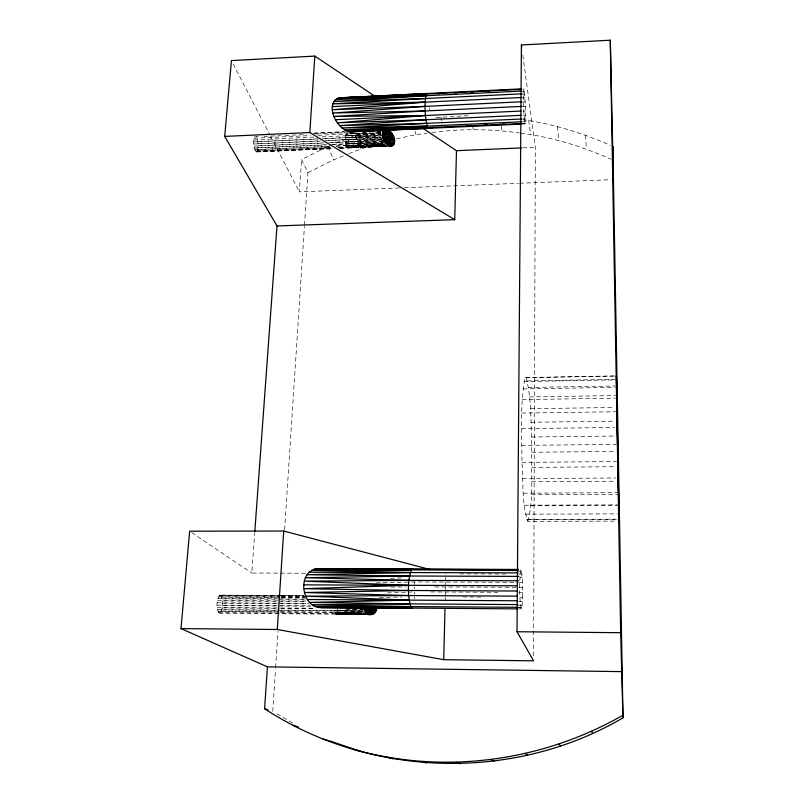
<?xml version="1.0" encoding="UTF-8"?>
<svg xmlns="http://www.w3.org/2000/svg" width="804" height="804" viewBox="0 0 804 804"><rect width="100%" height="100%" fill="white"/><g stroke="black" fill="none" stroke-linecap="round" stroke-linejoin="round"><path stroke-width="0.6" stroke-dasharray="4.02 3.01" d="M533.565 655.793L535.343 147.333L522.59 53.617M414.703 588.84L414.723 586.83M527.796 521.334C533.926 499.214 530.911 475.114 531.856 452.27C530.7 427.396 532.127 401.829 526.218 377.518L525.082 377.699C519.726 405.477 522.057 434.24 521.917 462.4C523.645 481.857 521.414 502.781 527.796 521.334L616.557 521.103M522.62 597.312L522.359 577.825L520.972 569.433C518.972 582.337 519.253 595.864 521.103 608.789L521.866 607.683L522.62 597.312L518.892 597.282M524.952 123.957L525.545 106.47L523.856 88.752L523.243 106.329L524.952 123.957L522.449 124.067M387.015 146.248L347.499 148.016L345.871 144.077L345.398 135.806L345.82 132.73L348.323 132.66M317.962 135.313L347.83 133.886L348.645 143.745L347.499 148.016M445.185 601.09L445.275 597.352M445.305 596.106L445.406 592.357M445.436 591.111L445.527 587.372M445.557 586.126L445.647 582.387M445.687 581.141L445.868 573.654M258.104 136.7L254.345 136.871C253.27 141.715 253.28 147.423 255.903 151.765L256.999 151.634C258.928 146.961 258.205 141.363 256.476 136.72M219.894 595.131L220.597 595.211C223.653 600.357 223.442 608.507 219.854 613.331L219.15 613.281C216.035 608.176 216.246 599.905 219.894 595.131L303.57 595.593M414.532 594.287L414.663 591.865M272.757 711.379L275.541 668.777M275.621 667.531L277.993 631.19M284.616 529.705L304.414 226.507M304.495 225.261L307.932 172.639L301.54 159.574L327.791 146.469L355.036 135.585L364.383 132.72M399.457 187.945L299.369 191.844L301.54 159.574M305.631 573.222L251.793 573.051L254.697 533.102M414.181 598.849L414.402 596.699M363.207 609.171L334.394 610.477L335.61 614.166L336.615 613.633L337.78 608.728M307.932 172.639L333.67 159.785L347.599 154.217M348.765 153.755L360.383 149.122L383.106 142.177M396.442 138.861L416 134.62L427.165 133.173M436.009 117.575L470.169 115.575M432.13 132.519C461.044 128.61 490.571 128.831 519.454 132.982M382.372 138.921L345.599 142.097L385.156 141.866L332.082 144.68M380.443 132.992L345.398 135.806L382.815 135.625L324.293 138.76M381.016 134.941L348.454 137.524L380.332 137.213M383.418 141.092L348.645 143.745L383.327 143.223M328.082 140.74L380.664 137.383M328.836 142.63L381.98 139.504M383.568 144.569L346.635 147.021L389.588 145.785M381.438 133.374L348.182 135.564L381.257 134.429M354.092 133.524L345.559 134.077L380.453 132.871M355.318 133.444L367.508 132.66M377.257 132.037L383.347 131.645M336.203 146.187L383.669 143.353M325.047 140.68L381.609 137.775M338.283 147.243L385.407 144.69M386.091 145.514L347.891 147.675L386.754 146.238L340.022 148.338M354.061 133.554L347.83 133.886L381.357 132.992M355.308 133.484L370.262 132.68M376.493 132.348L381.478 132.077M336.062 146.006L384.533 143.574M521.997 91.375L524.509 91.254M522.329 94.209L524.831 94.088M522.63 97.857L525.123 97.746M522.881 102.078L525.364 101.957M523.062 106.58L525.545 106.47M523.163 111.073L525.645 110.962M523.183 115.263L525.665 115.153M339.579 148.117L387.086 145.906M523.113 118.871L525.595 118.761M522.952 121.655L525.444 121.545M522.731 123.434L525.233 123.324M314.073 133.042L344.062 131.675M522.158 123.514L524.64 123.394M313.309 133.343L346.996 131.816M263.953 136.378L280.656 135.685M285.129 135.424L303.219 134.66M316.284 134.017L346.182 132.66M253.994 138.198L310.505 135.564M253.762 139.926L314.625 137.072M321.871 136.861L380.282 134.248M257.803 141.574L317.409 138.911M322.374 138.69L380.724 136.077M253.692 141.916L318.103 139.042M258.024 143.665L320.082 140.901M253.762 144.037L320.645 141.072M258.094 145.755L323.871 142.851M253.984 146.147L323.007 143.102M331.791 142.71L384.292 140.388M258.024 147.735L326.303 144.72M332.504 144.449L383.458 142.207M254.335 148.097L327.067 144.901M257.803 149.443L329.851 146.278M254.798 149.755L329.941 146.469M257.451 150.77L330.826 147.564M255.33 151.001L330.374 147.725M337.881 147.403L388.422 145.192M256.999 151.634L332.956 148.328M339.177 148.057L386.483 145.996M255.903 151.765L332.082 148.438M256.476 151.976L332.534 148.66M522.831 147.866L535.343 147.333M348.232 146.81L386.141 145.373M347.067 147.785L389.468 146.127M404.462 187.754L518.309 183.322M519.565 183.272L610.899 179.714M387.438 592.94L412.191 591.965M346.222 145.755L386.02 144.358M390.453 578.297L401.729 577.895M348.695 141.755L382.181 140.65M345.418 139.966L383.598 138.811M377.096 131.826L380.845 131.715M348.484 145.464L384.222 144.469M376.141 582.88L414.583 581.915L517.545 582.327M376.754 131.926L380.423 131.836M363.297 611.834L337.087 612.457L365.237 613.382M345.871 144.077L386.161 143.192M379.438 597.442L401.92 596.97M348.624 139.635L381.96 138.931M526.218 377.518L615.171 375.92M525.082 377.699L615.13 376.071M221.773 609.955L337.479 610.789L363.066 610.326M345.348 137.816L380.664 137.243M527.364 380.875L615.261 379.317M524.017 381.518L615.171 379.91M528.469 387.478L615.432 386M523.082 388.915L615.271 387.367M529.484 396.915L615.633 395.548M522.329 399.608L615.442 398.151M530.359 408.703L614.638 407.467M521.806 413.075L615.663 411.748M531.062 422.271L614.889 421.165M521.555 428.632L614.698 427.467M531.575 437.004L616.417 436.019M521.595 445.396L616.236 444.381M531.856 452.27L615.462 451.436M390.945 587.081L405.97 586.92M364.905 613.201L335.127 613.492L367.408 613.954M521.917 462.4L616.557 461.556M531.916 467.415L615.723 466.712M522.51 478.641L615.623 477.978M531.735 481.787L616.005 481.214M523.324 493.194L617.15 492.661M531.333 494.761L617.452 494.299M280.717 611.844L366.242 612.075L334.394 610.477M335.61 614.166L364.976 613.995M524.329 505.234L617.412 504.842M530.7 505.716L617.633 505.344M525.444 514.168L617.603 513.867M528.901 519.424L616.557 519.183M526.63 519.595L616.487 519.344M218.497 612.618L365.127 613.663M365.307 614.256L336.112 614.216L366.383 614.477M517.997 571.262L521.736 571.272M459.818 573.855L507.143 574.006M518.349 574.036L522.077 574.046M519.876 577.815L522.359 577.825M518.801 582.327L522.57 582.347M434.813 586.92L517.665 587.292M518.922 587.302L522.68 587.312M430.803 591.945L497.867 592.287M518.972 592.397L522.7 592.417M220.597 595.211L280.445 595.543M281.691 595.553L304.133 595.674M462.913 596.97L484.058 597.091M219.19 595.674L280.495 596.015M281.742 596.025L304.264 596.156M221.251 595.895L279.752 596.226M280.998 596.236L304.656 596.367M218.527 596.809L279.933 597.161M281.179 597.161L304.987 597.302M221.803 597.151L280.234 597.493M281.48 597.493L305.108 597.633M217.954 598.447L279.45 598.809M280.707 598.819L305.801 598.97M222.226 598.879L305.098 599.372M518.711 601.643L522.449 601.673M217.512 600.487L279.661 600.869M280.908 600.879L307.007 601.04M222.487 600.97L306.575 601.492M217.241 602.789L279.43 603.191M280.676 603.201L308.043 603.372M222.577 603.271L309.158 603.834M518.439 605.181L522.188 605.211M217.14 605.191L279.36 605.613M280.596 605.613L310.465 605.814M518.208 607.311L520.721 607.321M222.477 605.643L310.354 606.236M518.098 607.653L521.866 607.683M518.61 608.769L521.494 608.909M217.231 607.533L279.44 607.965M280.686 607.975L315.52 608.216M222.205 607.924L279.37 608.326M280.616 608.337L315.409 608.578M217.502 609.643L279.671 610.085M280.918 610.095L365.247 610.698M217.934 611.372L279.46 611.834M221.211 611.603L278.526 612.025M279.772 612.035L363.91 612.658M219.15 613.281L367.518 614.407M336.615 613.633L366.393 614.166M337.479 610.789L363.418 611.291M360.825 609.02L364.463 609.12M334.715 612.236L367.388 613.181M346.514 609.04L362.735 609.603M522.59 119.585C552.941 123.916 582.528 132.992 610.537 145.413M520.69 133.142C551.876 137.072 582.217 146.449 610.889 159.202M277.018 713.872L295.128 724.444M191.724 532.58L251.793 573.051M233.16 63.928L270.003 135.122M270.576 136.228L299.369 191.844M327.791 146.469L333.67 159.785M355.036 135.585L360.383 149.122M414.944 131.152L416 134.62M440.853 116.942L442.079 121.595M472.772 127.273L473.285 129.615M501.204 126.087L502.058 130.781M528.66 120.339L530.63 134.409M557.403 126.499L558.81 140.519M429.758 107.635L429.899 109.867M585.533 135.172L586.377 149.092M414.583 581.915L414.653 584.367"/><path stroke-width="1.21" d="M181 628.597L277.279 629.492L443.718 659.692L533.554 660.818L517.002 631.733L521.414 44.984L610.296 40.2L613.402 179.614L612.809 146.338L613.11 160.117L622.999 717.821C513.947 781.98 370.322 777.9 264.596 708.736L267.42 666.858L181 628.597L189.654 531.183L283.722 531.042L430.14 569.523M521.364 88.872L338.876 97.847C323.891 104.399 337.047 129.474 349.459 131.776L428.421 128.328L427.778 127.796C424.773 116.972 424.19 105.093 426.261 94.058L426.854 93.515L377.187 96.068M518.49 569.433L316.977 568.84C296.766 571.644 301.198 607.241 320.665 607.623L411.879 608.156L411.085 608.035C407.538 595.764 407.286 581.191 411.578 569.152L412.372 569.413L387.468 569.634M443.718 659.692L444.994 608.568M375.237 96.45L314.826 56.099L231.431 60.591L224.698 136.409L277.008 225.944L454.742 219.673L456.471 150.7L423.145 128.439M277.279 629.492L283.722 531.042M454.742 219.673L309.821 132.539L314.826 56.099M254.788 531.856L277.008 225.944M386.754 129.806C393.669 130.801 399.136 146.328 389.307 146.167M363.529 607.744L376.915 608.447C376.413 612.899 371.971 615.683 367.659 614.497M354.805 749.74C444.14 774.805 542.599 761.358 622.879 715.218L620.678 632.698L610.296 40.2M385.699 129.816C378.986 133.524 384.915 146.047 391.769 146.057L389.267 146.147M382.262 134.851L392.282 134.057L382.483 134.389M383.418 141.092L394.593 140.238L383.428 140.61M371.307 614.527L367.92 614.025L365.247 610.698L363.9 607.382M521.896 101.776L425.115 106.389L333.007 113.032L425.246 110.952L521.997 106.389M521.173 115.344L425.969 119.746L339.6 125.635L426.512 123.354L521.474 119.002M383.217 139.424L394.312 138.68L383.196 138.911M382.674 133.293L391.297 132.73L382.603 132.962M520.841 91.113L425.758 95.756L333.69 101.495L425.386 98.52L521.937 93.827M384.211 130.338L387.89 130.117L384.171 130.268M425.246 110.952L334.062 116.409L425.537 115.515L337.429 122.831L425.969 119.746M425.386 98.52L332.786 103.837L425.165 102.148L332.434 109.726L425.115 106.389M382.825 137.705L393.819 137.082L382.784 137.193M386.644 144.619L394.081 144.187L386.684 144.398M387.327 145.444L393.478 145.092L387.367 145.323M426.512 123.354L341.981 128.007L427.135 126.097L347.006 131.132L520.912 123.565M421.236 94.5L423.738 94.37L419.989 94.5M382.724 132.007L390.201 131.605L382.865 131.776M346.152 97.656L358.564 97.023M361.046 96.892L374.704 96.199M427.778 127.796L349.459 131.776L372.925 130.64M375.418 130.509L387.87 129.856M394.101 129.524L402.824 129.072M411.547 128.61L419.025 128.218M385.769 143.504L394.473 143.052L385.799 143.182M336.806 98.44L521.072 89.405M437.406 93.686L439.888 93.565M454.762 92.832L457.235 92.711M470.873 92.038L473.355 91.917M486.983 91.254L489.465 91.133M503.103 90.46L505.575 90.339M519.213 89.676L521.695 89.556M332.353 106.62L521.876 97.485M335.559 119.716L520.942 111.052M344.484 129.866L521.816 121.786M224.698 136.409L309.821 132.539M358.775 130.871L363.79 130.65M376.332 130.077L381.347 129.846M393.89 129.283L398.905 129.052M411.447 128.479L416.462 128.258M430.251 127.635L433.999 127.464M447.748 126.841L452.742 126.61M466.491 125.987L470.239 125.816M483.988 125.193L487.737 125.022M501.485 124.399L505.234 124.228M518.982 123.605L521.484 123.494M351.74 131.766L521.193 124.128M382.935 131.002L389.056 130.72M381.97 136.027L393.136 135.524M346.192 97.696L358.695 97.153M364.956 96.882L374.955 96.45M383.709 96.068L392.473 95.686M402.472 95.254L407.477 95.043M425.758 95.756L335.057 99.666L426.261 94.058L338.876 97.847L342.826 98.389M384.694 142.157L394.643 141.715M387.719 145.936L392.704 145.725M456.471 150.7L521.575 147.916M365.79 611.774L375.78 611.532L364.654 611.311M517.243 591.03L408.643 590.488L304.515 592.518L408.784 595.553L517.364 596.146M364.282 610.296L376.463 610.075L363.981 609.643M518.761 576.388L409.447 576.016L305.389 577.724L408.985 580.367L518.57 580.789M517.887 604.578L409.658 603.884L312.093 604.739L410.321 606.588L516.962 607.301M408.985 580.367L304.314 581.141L408.703 585.312L303.862 588.689L408.643 590.488M363.468 608.538L376.915 608.447M408.784 595.553L305.721 596.166L409.135 600.126L309.59 602.407L409.658 603.884M411.578 569.152L314.123 569.262L518.108 570.508M410.794 570.217L311.439 570.408L410.06 572.559L306.987 574.719L409.447 576.016M410.321 606.588L314.846 606.427L411.085 608.035L320.665 607.623M367.609 613.663L373.81 613.663L366.463 613.422M367.74 614.266L372.604 614.276L367.639 614.186M496.309 569.634L316.977 568.84L412.372 569.413M309.027 572.257L517.766 572.88M303.791 584.85L517.233 585.784M307.429 599.513L517.585 600.769M317.741 607.392L517.756 608.879M366.343 612.678L374.875 612.738M367.518 614.407L369.971 614.427M517.002 631.733L620.678 632.698M349.639 607.412L411.879 608.156M267.42 666.858L622.105 671.631M387.829 757.278L393.357 758.865M323.047 739.007L328.826 740.665M292.877 725.278L298.294 726.906M421.768 761.499L426.532 763.006M264.596 708.736L268.094 709.862M329.982 740.997L361.056 751.489M456.25 762.313L460.23 763.8M490.882 759.669L494.068 761.217M367.388 613.181L368.644 613.975M525.263 753.559L527.655 755.257M558.981 744.042L560.589 745.961M591.654 731.208L592.498 733.439M521.414 44.984L521.746 47.446M622.879 715.218L622.999 717.821M617.794 461.546L619.06 521.103L616.417 375.89L617.482 444.371"/></g></svg>
